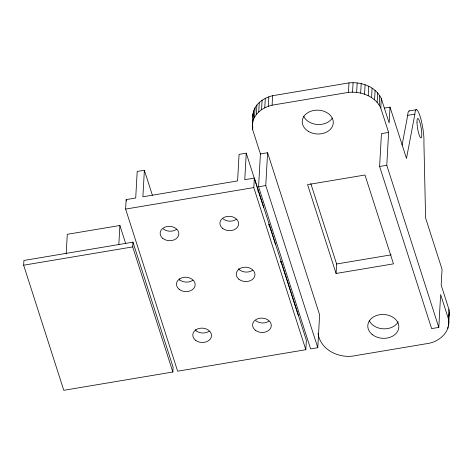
<?xml version="1.0" encoding="UTF-8"?>
<svg xmlns="http://www.w3.org/2000/svg" width="473" height="473" viewBox="0 0 473 473"><rect width="100%" height="100%" fill="white"/><g stroke="black" fill="none" stroke-linecap="round" stroke-linejoin="round"><path stroke-width="0.71" d="M23.65 265.199L23.916 260.463L132.972 242.164L173.118 367.279L172.852 372.015L63.79 390.308L23.65 265.199L132.706 246.9L132.972 242.164M66.179 254.031L67.278 234.312L119.894 225.485L125.735 243.678M118.835 244.476L119.894 225.485M144.371 170.268L142.887 196.803L237.594 180.911L239.078 154.381L246.256 153.175L244.772 179.71L254.338 178.102L306.356 340.229L305.824 349.707L177.635 371.21L125.617 209.084L126.143 199.612L135.71 198.004L137.194 171.474L144.371 170.268L152.401 195.296M260.428 153.926L267.6 152.726L319.618 314.852L317.785 347.702L310.607 348.903L258.589 186.776L260.428 153.926L252.635 129.561C252.204 121.348 251.429 111.841 256.922 104.994C260.871 100.17 266.624 97.148 272.625 95.706L348.991 82.893C361.402 81.604 375.781 86.671 381.303 98.585L389.149 122.95L390.03 107.158L384.289 108.116M252.635 129.561L252.795 126.646M252.245 126.409L253.197 120.189L253.729 110.712M253.197 120.189L254.527 117.239L255.059 107.761M254.527 117.239L256.39 114.472L256.922 104.994M305.824 349.707L253.806 187.58L254.338 178.102M256.39 114.472L258.749 111.947L259.281 102.47M258.749 111.947L261.563 109.712L262.089 100.241M258.045 191.666L258.128 190.193M261.563 109.712L264.768 107.82L265.294 98.343M264.768 107.82L268.297 106.295L268.83 96.823M317.785 347.702L265.767 185.576L267.6 152.726M268.297 106.295L272.093 105.183L272.625 95.706M268.912 225.538L268.995 224.06L275.528 244.423M280.791 262.55L280.873 261.078L298.274 315.308M336.084 273.471L307.58 184.636L364.979 175.004L393.483 263.845L336.084 273.471L336.61 263.999L310.802 183.554M272.093 105.183L348.459 92.371L348.991 82.893M348.459 92.371L352.545 92.164L353.077 82.692M388.617 132.422L381.445 133.628L379.606 166.472L431.624 328.605L438.802 327.399L386.784 165.272L388.617 132.422L380.777 108.063C376.567 98.727 366.445 93.542 356.642 92.406L357.174 82.929M360.674 93.086L361.206 83.609M364.559 94.198L365.091 84.72M368.213 95.712L368.745 86.234M371.571 97.598L372.103 88.126M374.563 99.827L375.089 90.355M377.123 102.351L377.655 92.874M379.21 105.112L379.742 95.635M380.777 108.063L381.303 98.585M438.802 327.399L440.635 294.549L448.428 318.92C451.094 331.005 440.02 341.187 428.97 343.297L352.604 356.11C337.74 357.984 320.398 349.446 318.045 333.459M447.866 328.292L447.943 326.831M448.428 318.92L448.96 309.443L441.167 285.077L442.048 269.285L425.599 218.018L423.909 142.272A18.743 3.394 80.5 0 0 420.065 116.204A18.743 3.394 80.5 0 0 414.88 114.141L407.708 115.347L402.062 145.105M448.629 325.211L449.35 312.594L448.96 309.443M252.771 116.937L252.96 113.792M449.161 315.733L449.35 312.594M414.88 114.141L406.478 158.42L390.03 107.158M409.192 110.924L416.37 109.718M125.617 209.084L253.806 187.58M258.589 186.776L265.767 185.576M379.606 166.472L386.784 165.272M336.61 263.999L391.106 254.858M352.545 92.164L356.642 92.406M246.256 153.175L263.65 207.405M179.214 278.863L179.657 280.252M195.497 329.616L195.94 331.005M126.143 199.612L126.593 201.013M132.706 246.9L172.852 372.015M268.971 321.132A9.371 7.19 3.2 0 1 255.733 320.641M252.641 270.231A9.371 7.19 3.2 0 1 238.374 268.741M176.524 229.37A9.371 7.19 3.2 0 1 163.28 228.879M236.311 219.336A9.371 7.19 3.2 0 1 223.073 218.845M192.854 280.264A9.371 7.19 3.2 0 1 179.61 279.774M209.184 331.159A9.371 7.19 3.2 0 1 195.94 330.668M398.231 321.735A15.532 11.92 3.2 0 1 383.556 328.841A15.532 11.92 3.2 0 1 369.247 320.659M332.229 118.161A15.532 11.92 3.2 0 1 317.318 124.482A15.532 11.92 3.2 0 1 303.601 116.133M407.708 115.347A18.743 3.394 80.5 0 1 409.506 110.978M255.201 330.113A9.371 7.19 3.2 0 0 270.946 327.476A9.371 7.19 3.2 0 0 259.689 318.246A9.371 7.19 3.2 0 0 255.201 330.113M162.753 238.351A9.371 7.19 3.2 0 0 178.492 235.714A9.371 7.19 3.2 0 0 167.241 226.484A9.371 7.19 3.2 0 0 162.753 238.351M238.871 279.218A9.371 7.19 3.2 0 0 254.616 276.575A9.371 7.19 3.2 0 0 243.359 267.346A9.371 7.19 3.2 0 0 238.871 279.218M179.084 289.245A9.371 7.19 3.2 0 0 194.823 286.608A9.371 7.19 3.2 0 0 183.571 277.379A9.371 7.19 3.2 0 0 179.084 289.245M222.541 228.323A9.371 7.19 3.2 0 0 238.286 225.68A9.371 7.19 3.2 0 0 227.028 216.451A9.371 7.19 3.2 0 0 222.541 228.323M195.414 340.146A9.371 7.19 3.2 0 0 211.153 337.503A9.371 7.19 3.2 0 0 199.896 328.274A9.371 7.19 3.2 0 0 195.414 340.146M372.133 334.423A15.532 11.92 3.2 0 0 398.231 330.042A15.532 11.92 3.2 0 0 379.571 314.74A15.532 11.92 3.2 0 0 372.133 334.423M308.615 131.506A15.532 11.92 3.2 0 0 333.193 123.69A15.532 11.92 3.2 0 0 311.453 111.031A15.532 11.92 3.2 0 0 308.615 131.506M417.009 122.69A9.862 1.786 80.5 0 0 420.822 137.909A9.862 1.786 80.5 0 0 420.349 124.021A9.862 1.786 80.5 0 0 417.009 122.69"/></g></svg>
